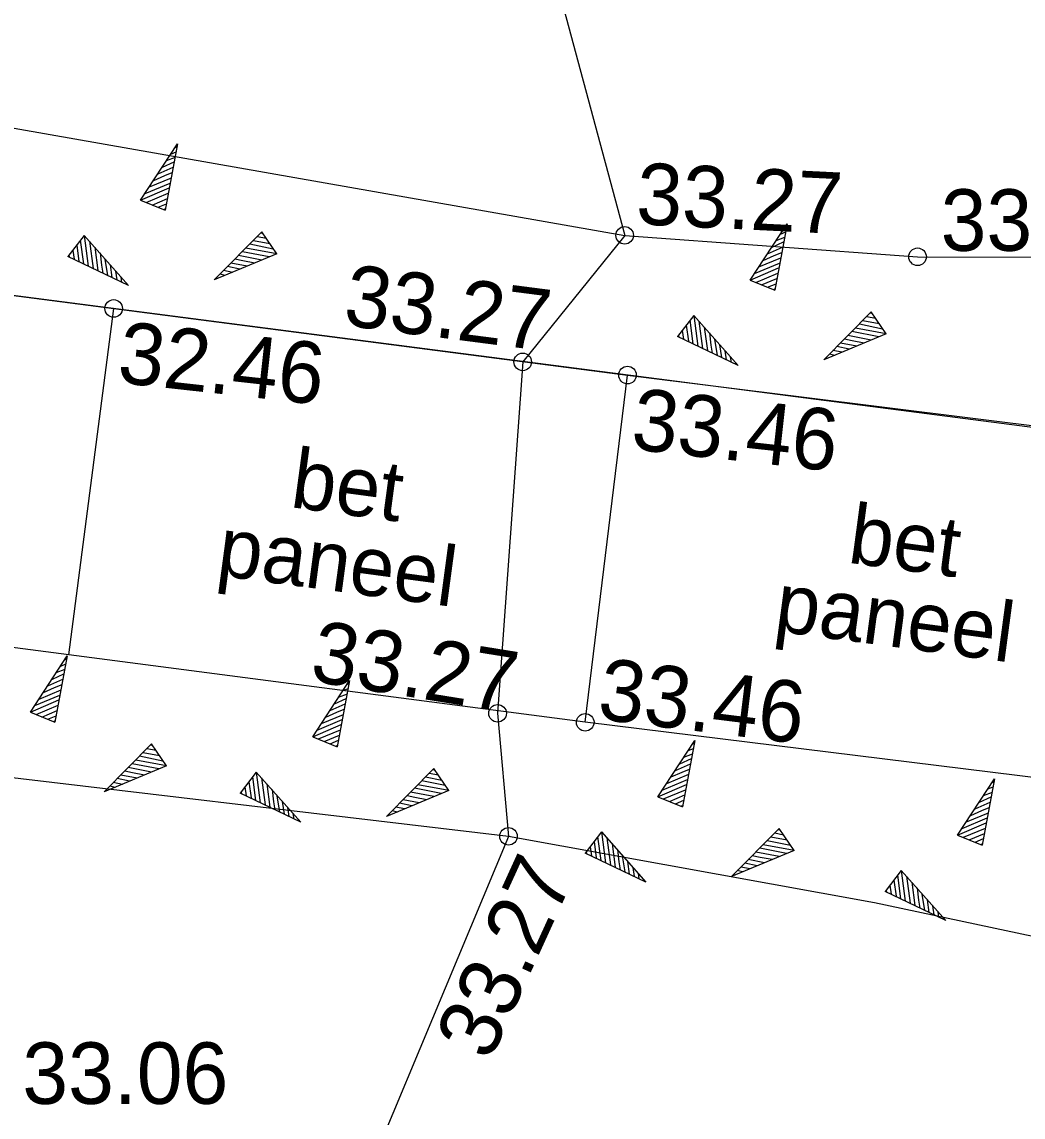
# Model space of a CAD drawing. Extents: x 623802 to 624214, y 6453597 to 6454379.
# Drawn here: x 623920.89 to 623932.28, y 6454149.99 to 6454162.45 of the extents above; entities that cross this region are included whole.
import ezdxf

# ---------------------------------------------------------------- set-up
doc = ezdxf.new("R2010")
doc.units = 0
for name, color, linetype in [('Default', 7, 'Continuous'), ('HALJASTUS', 7, 'Continuous'), ('HOONE', 7, 'Continuous'), ('HOONEDET', 7, 'Continuous'), ('KORGUS-EH2000', 7, 'Continuous'), ('RAJATIS', 7, 'Continuous'), ('RELJEEF', 7, 'Continuous'), ('VEEKOGU', 7, 'Continuous')]:
    doc.layers.add(name, color=color, linetype=linetype)

# ---------------------------------------------------------------- blocks, each defined once
blk = doc.blocks.new('POINT_DISPLAY')
at = {"layer": 'Default'}
blk.add_line((0, 0), (0, 0), dxfattribs=at)

msp = doc.modelspace()

# ---------------------------------------------------------------- linework, layer by layer
at = {"layer": 'HALJASTUS'}
for points in [[(623926.423, 6454153.185), (623913.083, 6454154.762), (623914.261, 6454162.391), (623927.745, 6454160.024)], [(623927.745, 6454160.024), (623931.076, 6454159.78), (623935.188, 6454159.768), (623938.449, 6454159.563), (623940.479, 6454158.881), (623942.066, 6454157.374), (623942.192, 6454156.61)], [(623942.058, 6454152.613), (623939.693, 6454151.093), (623935.258, 6454151.434), (623930.585, 6454152.428), (623926.423, 6454153.185)]]:
    msp.add_lwpolyline(points, dxfattribs=at)
at = {"layer": 'HOONEDET'}
msp.add_line((623960.17, 6454154.23), (623916.028, 6454159.958), dxfattribs=at)
at = {"layer": 'KORGUS-EH2000'}
for centre in [(623927.745, 6454160.024), (623931.076, 6454159.78), (623921.933, 6454159.192), (623926.585, 6454158.584), (623927.777, 6454158.434), (623926.299, 6454154.585), (623927.296, 6454154.483), (623926.423, 6454153.185)]:
    msp.add_circle(centre, 0.1, dxfattribs=at)
at = {"layer": 'RAJATIS'}
for p, q in [((623921.422, 6454155.25), (623921.933, 6454159.192)), ((623927.296, 6454154.483), (623927.777, 6454158.434))]:
    msp.add_line(p, q, dxfattribs=at)
msp.add_lwpolyline([(623916.028, 6454159.958), (623921.933, 6454159.192), (623927.777, 6454158.434), (623933.655, 6454157.699), (623939.542, 6454156.949), (623945.428, 6454156.197), (623951.301, 6454155.439), (623957.141, 6454154.626), (623960.17, 6454154.23), (623959.652, 6454150.286), (623956.581, 6454150.661), (623950.791, 6454151.476), (623944.92, 6454152.248), (623939.057, 6454152.995), (623933.159, 6454153.759), (623927.296, 6454154.483), (623921.422, 6454155.25), (623915.548, 6454156.016)], close=True, dxfattribs=at)
at = {"layer": 'RELJEEF'}
for p, q in [((623922.239, 6454160.424), (623922.659, 6454161.064)), ((623922.659, 6454161.064), (623922.519, 6454160.309)), ((623922.634, 6454161.024), (623922.654, 6454161.034)), ((623922.534, 6454160.874), (623922.634, 6454160.914)), ((623922.584, 6454160.949), (623922.644, 6454160.974)), ((623922.439, 6454160.724), (623922.609, 6454160.799)), ((623922.489, 6454160.799), (623922.619, 6454160.859)), ((623922.339, 6454160.574), (623922.589, 6454160.679)), ((623922.389, 6454160.649), (623922.514, 6454160.704)), ((623922.514, 6454160.704), (623922.599, 6454160.739)), ((623922.239, 6454160.424), (623922.564, 6454160.564)), ((623922.289, 6454160.499), (623922.574, 6454160.619)), ((623922.239, 6454160.424), (623922.519, 6454160.309)), ((623922.304, 6454160.399), (623922.554, 6454160.504)), ((623922.369, 6454160.369), (623922.544, 6454160.444)), ((623922.439, 6454160.344), (623922.534, 6454160.384)), ((623922.504, 6454160.319), (623922.519, 6454160.324)), ((623929.171, 6454159.514), (623929.591, 6454160.154)), ((623929.591, 6454160.154), (623929.451, 6454159.399)), ((623921.598, 6454160.023), (623921.413, 6454159.783)), ((623921.598, 6454160.023), (623922.103, 6454159.453)), ((623921.598, 6454160.023), (623921.643, 6454159.673)), ((623923.077, 6454159.518), (623923.617, 6454160.063)), ((623923.667, 6454159.988), (623923.567, 6454160.008)), ((623923.627, 6454160.048), (623923.607, 6454160.048)), ((623923.787, 6454159.813), (623923.617, 6454160.063)), ((623929.516, 6454160.039), (623929.576, 6454160.064)), ((623929.566, 6454160.114), (623929.586, 6454160.124)), ((623921.513, 6454159.913), (623921.538, 6454159.728)), ((623921.553, 6454159.968), (623921.588, 6454159.698)), ((623921.658, 6454159.958), (623921.698, 6454159.648)), ((623921.718, 6454159.888), (623921.753, 6454159.623)), ((623923.747, 6454159.868), (623923.482, 6454159.923)), ((623923.707, 6454159.928), (623923.522, 6454159.963)), ((623929.371, 6454159.814), (623929.541, 6454159.889)), ((623929.421, 6454159.889), (623929.551, 6454159.949)), ((623929.466, 6454159.964), (623929.566, 6454160.004)), ((623922.103, 6454159.453), (623921.413, 6454159.783)), ((623921.423, 6454159.798), (623921.428, 6454159.778)), ((623921.468, 6454159.853), (623921.483, 6454159.753)), ((623921.778, 6454159.823), (623921.793, 6454159.683)), ((623923.787, 6454159.813), (623923.077, 6454159.518)), ((623923.617, 6454159.743), (623923.352, 6454159.793)), ((623923.702, 6454159.778), (623923.397, 6454159.838)), ((623923.787, 6454159.813), (623923.437, 6454159.878)), ((623929.271, 6454159.664), (623929.521, 6454159.769)), ((623929.321, 6454159.739), (623929.446, 6454159.794)), ((623929.446, 6454159.794), (623929.531, 6454159.829)), ((623921.793, 6454159.683), (623921.808, 6454159.593)), ((623921.833, 6454159.753), (623921.863, 6454159.568)), ((623921.893, 6454159.688), (623921.913, 6454159.543)), ((623923.367, 6454159.638), (623923.227, 6454159.668)), ((623923.452, 6454159.673), (623923.267, 6454159.708)), ((623923.402, 6454159.733), (623923.312, 6454159.753)), ((623923.537, 6454159.708), (623923.402, 6454159.733)), ((623929.171, 6454159.514), (623929.496, 6454159.654)), ((623929.221, 6454159.589), (623929.506, 6454159.709)), ((623921.953, 6454159.618), (623921.968, 6454159.518)), ((623922.013, 6454159.553), (623922.023, 6454159.488)), ((623923.117, 6454159.533), (623923.102, 6454159.538)), ((623923.202, 6454159.568), (623923.142, 6454159.583)), ((623923.287, 6454159.603), (623923.182, 6454159.623)), ((623929.171, 6454159.514), (623929.451, 6454159.399)), ((623929.236, 6454159.489), (623929.486, 6454159.594)), ((623929.301, 6454159.459), (623929.476, 6454159.534)), ((623922.073, 6454159.483), (623922.078, 6454159.463)), ((623929.371, 6454159.434), (623929.466, 6454159.474)), ((623929.436, 6454159.409), (623929.451, 6454159.414)), ((623930.009, 6454158.608), (623930.549, 6454159.153)), ((623930.559, 6454159.138), (623930.539, 6454159.138)), ((623930.719, 6454158.903), (623930.549, 6454159.153)), ((623928.53, 6454159.113), (623928.345, 6454158.873)), ((623928.485, 6454159.058), (623928.52, 6454158.788)), ((623928.53, 6454159.113), (623929.035, 6454158.543)), ((623928.53, 6454159.113), (623928.575, 6454158.763)), ((623928.59, 6454159.048), (623928.63, 6454158.738)), ((623930.679, 6454158.958), (623930.414, 6454159.013)), ((623930.639, 6454159.018), (623930.454, 6454159.053)), ((623930.599, 6454159.078), (623930.499, 6454159.098)), ((623928.355, 6454158.888), (623928.36, 6454158.868)), ((623928.4, 6454158.943), (623928.415, 6454158.843)), ((623928.445, 6454159.003), (623928.47, 6454158.818)), ((623928.65, 6454158.978), (623928.685, 6454158.713)), ((623928.71, 6454158.913), (623928.725, 6454158.773)), ((623930.719, 6454158.903), (623930.009, 6454158.608)), ((623930.634, 6454158.868), (623930.329, 6454158.928)), ((623930.719, 6454158.903), (623930.369, 6454158.968)), ((623929.035, 6454158.543), (623928.345, 6454158.873)), ((623928.725, 6454158.773), (623928.74, 6454158.683)), ((623928.765, 6454158.843), (623928.795, 6454158.658)), ((623928.825, 6454158.778), (623928.845, 6454158.633)), ((623930.384, 6454158.763), (623930.199, 6454158.798)), ((623930.334, 6454158.823), (623930.244, 6454158.843)), ((623930.549, 6454158.833), (623930.284, 6454158.883)), ((623930.469, 6454158.798), (623930.334, 6454158.823)), ((623928.885, 6454158.708), (623928.9, 6454158.608)), ((623928.945, 6454158.643), (623928.955, 6454158.578)), ((623930.134, 6454158.658), (623930.074, 6454158.673)), ((623930.219, 6454158.693), (623930.114, 6454158.713)), ((623930.299, 6454158.728), (623930.159, 6454158.758)), ((623929.005, 6454158.573), (623929.01, 6454158.553)), ((623930.049, 6454158.623), (623930.034, 6454158.628)), ((623920.985, 6454154.598), (623921.405, 6454155.238)), ((623921.405, 6454155.238), (623921.265, 6454154.483)), ((623921.33, 6454155.123), (623921.39, 6454155.148)), ((623921.38, 6454155.198), (623921.4, 6454155.208)), ((623921.235, 6454154.973), (623921.365, 6454155.033)), ((623921.28, 6454155.048), (623921.38, 6454155.088)), ((623921.185, 6454154.898), (623921.355, 6454154.973)), ((623921.26, 6454154.878), (623921.345, 6454154.913)), ((623924.196, 6454154.318), (623924.616, 6454154.958)), ((623924.616, 6454154.958), (623924.476, 6454154.203)), ((623924.591, 6454154.918), (623924.611, 6454154.928)), ((623921.035, 6454154.673), (623921.32, 6454154.793)), ((623921.085, 6454154.748), (623921.335, 6454154.853)), ((623921.135, 6454154.823), (623921.26, 6454154.878)), ((623924.491, 6454154.768), (623924.591, 6454154.808)), ((623924.541, 6454154.843), (623924.601, 6454154.868)), ((623920.985, 6454154.598), (623921.31, 6454154.738)), ((623921.05, 6454154.573), (623921.3, 6454154.678)), ((623924.396, 6454154.618), (623924.566, 6454154.693)), ((623924.446, 6454154.693), (623924.576, 6454154.753)), ((623920.985, 6454154.598), (623921.265, 6454154.483)), ((623921.115, 6454154.543), (623921.29, 6454154.618)), ((623921.185, 6454154.518), (623921.28, 6454154.558)), ((623924.296, 6454154.468), (623924.546, 6454154.573)), ((623924.346, 6454154.543), (623924.471, 6454154.598)), ((623924.471, 6454154.598), (623924.556, 6454154.633)), ((623921.25, 6454154.493), (623921.265, 6454154.498)), ((623924.196, 6454154.318), (623924.521, 6454154.458)), ((623924.246, 6454154.393), (623924.531, 6454154.513)), ((623924.261, 6454154.293), (623924.511, 6454154.398)), ((623924.196, 6454154.318), (623924.476, 6454154.203)), ((623924.326, 6454154.263), (623924.501, 6454154.338)), ((623924.396, 6454154.238), (623924.491, 6454154.278)), ((623928.123, 6454153.636), (623928.543, 6454154.276)), ((623928.543, 6454154.276), (623928.403, 6454153.521)), ((623921.823, 6454153.692), (623922.363, 6454154.237)), ((623922.413, 6454154.162), (623922.313, 6454154.182)), ((623922.373, 6454154.222), (623922.353, 6454154.222)), ((623922.533, 6454153.987), (623922.363, 6454154.237)), ((623924.461, 6454154.213), (623924.476, 6454154.218)), ((623928.468, 6454154.161), (623928.528, 6454154.186)), ((623928.518, 6454154.236), (623928.538, 6454154.246)), ((623922.533, 6454153.987), (623922.183, 6454154.052)), ((623922.493, 6454154.042), (623922.228, 6454154.097)), ((623922.453, 6454154.102), (623922.268, 6454154.137)), ((623928.373, 6454154.011), (623928.503, 6454154.071)), ((623928.418, 6454154.086), (623928.518, 6454154.126)), ((623922.533, 6454153.987), (623921.823, 6454153.692)), ((623922.148, 6454153.907), (623922.058, 6454153.927)), ((623922.363, 6454153.917), (623922.098, 6454153.967)), ((623922.448, 6454153.952), (623922.143, 6454154.012)), ((623922.283, 6454153.882), (623922.148, 6454153.907)), ((623923.555, 6454153.917), (623923.37, 6454153.677)), ((623923.555, 6454153.917), (623924.06, 6454153.347)), ((623923.555, 6454153.917), (623923.6, 6454153.567)), ((623925.034, 6454153.412), (623925.574, 6454153.957)), ((623925.624, 6454153.882), (623925.524, 6454153.902)), ((623925.584, 6454153.942), (623925.564, 6454153.942)), ((623925.744, 6454153.707), (623925.574, 6454153.957)), ((623928.273, 6454153.861), (623928.398, 6454153.916)), ((623928.323, 6454153.936), (623928.493, 6454154.011)), ((623928.398, 6454153.916), (623928.483, 6454153.951)), ((623922.033, 6454153.777), (623921.928, 6454153.797)), ((623922.113, 6454153.812), (623921.973, 6454153.842)), ((623922.198, 6454153.847), (623922.013, 6454153.882)), ((623923.47, 6454153.807), (623923.495, 6454153.622)), ((623923.51, 6454153.862), (623923.545, 6454153.592)), ((623923.615, 6454153.852), (623923.655, 6454153.542)), ((623923.675, 6454153.782), (623923.71, 6454153.517)), ((623925.704, 6454153.762), (623925.439, 6454153.817)), ((623925.664, 6454153.822), (623925.479, 6454153.857)), ((623928.123, 6454153.636), (623928.448, 6454153.776)), ((623928.173, 6454153.711), (623928.458, 6454153.831)), ((623928.223, 6454153.786), (623928.473, 6454153.891)), ((623931.532, 6454153.199), (623931.952, 6454153.839)), ((623931.952, 6454153.839), (623931.812, 6454153.084)), ((623931.927, 6454153.799), (623931.947, 6454153.809)), ((623921.863, 6454153.707), (623921.848, 6454153.712)), ((623921.948, 6454153.742), (623921.888, 6454153.757)), ((623924.06, 6454153.347), (623923.37, 6454153.677)), ((623923.38, 6454153.692), (623923.385, 6454153.672)), ((623923.425, 6454153.747), (623923.44, 6454153.647)), ((623923.735, 6454153.717), (623923.75, 6454153.577)), ((623925.744, 6454153.707), (623925.034, 6454153.412)), ((623925.574, 6454153.637), (623925.309, 6454153.687)), ((623925.659, 6454153.672), (623925.354, 6454153.732)), ((623925.744, 6454153.707), (623925.394, 6454153.772)), ((623928.188, 6454153.611), (623928.438, 6454153.716)), ((623928.253, 6454153.581), (623928.428, 6454153.656)), ((623931.827, 6454153.649), (623931.927, 6454153.689)), ((623931.877, 6454153.724), (623931.937, 6454153.749)), ((623923.75, 6454153.577), (623923.765, 6454153.487)), ((623923.79, 6454153.647), (623923.82, 6454153.462)), ((623923.85, 6454153.582), (623923.87, 6454153.437)), ((623925.324, 6454153.532), (623925.184, 6454153.562)), ((623925.409, 6454153.567), (623925.224, 6454153.602)), ((623925.359, 6454153.627), (623925.269, 6454153.647)), ((623925.494, 6454153.602), (623925.359, 6454153.627)), ((623928.123, 6454153.636), (623928.403, 6454153.521)), ((623928.323, 6454153.556), (623928.418, 6454153.596)), ((623928.388, 6454153.531), (623928.403, 6454153.536)), ((623931.732, 6454153.499), (623931.902, 6454153.574)), ((623931.782, 6454153.574), (623931.912, 6454153.634)), ((623923.91, 6454153.512), (623923.925, 6454153.412)), ((623923.97, 6454153.447), (623923.98, 6454153.382)), ((623925.074, 6454153.427), (623925.059, 6454153.432)), ((623925.159, 6454153.462), (623925.099, 6454153.477)), ((623925.244, 6454153.497), (623925.139, 6454153.517)), ((623931.632, 6454153.349), (623931.882, 6454153.454)), ((623931.682, 6454153.424), (623931.807, 6454153.479)), ((623931.807, 6454153.479), (623931.892, 6454153.514)), ((623924.03, 6454153.377), (623924.035, 6454153.357)), ((623931.532, 6454153.199), (623931.857, 6454153.339)), ((623931.582, 6454153.274), (623931.867, 6454153.394)), ((623931.597, 6454153.174), (623931.847, 6454153.279)), ((623927.482, 6454153.235), (623927.297, 6454152.995)), ((623927.437, 6454153.18), (623927.472, 6454152.91)), ((623927.482, 6454153.235), (623927.987, 6454152.665)), ((623927.482, 6454153.235), (623927.527, 6454152.885)), ((623927.542, 6454153.17), (623927.582, 6454152.86)), ((623928.961, 6454152.73), (623929.501, 6454153.275)), ((623929.591, 6454153.14), (623929.406, 6454153.175)), ((623929.551, 6454153.2), (623929.451, 6454153.22)), ((623929.511, 6454153.26), (623929.491, 6454153.26)), ((623929.671, 6454153.025), (623929.501, 6454153.275)), ((623931.532, 6454153.199), (623931.812, 6454153.084)), ((623931.662, 6454153.144), (623931.837, 6454153.219)), ((623931.732, 6454153.119), (623931.827, 6454153.159)), ((623927.352, 6454153.065), (623927.367, 6454152.965)), ((623927.397, 6454153.125), (623927.422, 6454152.94)), ((623927.602, 6454153.1), (623927.637, 6454152.835)), ((623927.662, 6454153.035), (623927.677, 6454152.895)), ((623929.586, 6454152.99), (623929.281, 6454153.05)), ((623929.671, 6454153.025), (623929.321, 6454153.09)), ((623929.631, 6454153.08), (623929.366, 6454153.135)), ((623931.797, 6454153.094), (623931.812, 6454153.099)), ((623927.987, 6454152.665), (623927.297, 6454152.995)), ((623927.307, 6454153.01), (623927.312, 6454152.99)), ((623927.717, 6454152.965), (623927.747, 6454152.78)), ((623929.671, 6454153.025), (623928.961, 6454152.73)), ((623929.336, 6454152.885), (623929.151, 6454152.92)), ((623929.286, 6454152.945), (623929.196, 6454152.965)), ((623929.501, 6454152.955), (623929.236, 6454153.005)), ((623929.421, 6454152.92), (623929.286, 6454152.945)), ((623927.677, 6454152.895), (623927.692, 6454152.805)), ((623927.777, 6454152.9), (623927.797, 6454152.755)), ((623927.837, 6454152.83), (623927.852, 6454152.73)), ((623929.086, 6454152.78), (623929.026, 6454152.795)), ((623929.171, 6454152.815), (623929.066, 6454152.835)), ((623929.251, 6454152.85), (623929.111, 6454152.88)), ((623930.891, 6454152.798), (623930.706, 6454152.558)), ((623930.891, 6454152.798), (623931.396, 6454152.228)), ((623930.891, 6454152.798), (623930.936, 6454152.448)), ((623927.897, 6454152.765), (623927.907, 6454152.7)), ((623927.957, 6454152.695), (623927.962, 6454152.675)), ((623929.001, 6454152.745), (623928.986, 6454152.75)), ((623930.806, 6454152.688), (623930.831, 6454152.503)), ((623930.846, 6454152.743), (623930.881, 6454152.473)), ((623930.951, 6454152.733), (623930.991, 6454152.423)), ((623931.011, 6454152.663), (623931.046, 6454152.398)), ((623931.396, 6454152.228), (623930.706, 6454152.558)), ((623930.716, 6454152.573), (623930.721, 6454152.553)), ((623930.761, 6454152.628), (623930.776, 6454152.528)), ((623931.071, 6454152.598), (623931.086, 6454152.458)), ((623931.126, 6454152.528), (623931.156, 6454152.343)), ((623931.086, 6454152.458), (623931.101, 6454152.368)), ((623931.186, 6454152.463), (623931.206, 6454152.318)), ((623931.246, 6454152.393), (623931.261, 6454152.293)), ((623931.306, 6454152.328), (623931.316, 6454152.263)), ((623931.366, 6454152.258), (623931.371, 6454152.238))]:
    msp.add_line(p, q, dxfattribs=at)
at = {"layer": 'VEEKOGU'}
msp.add_lwpolyline([(623925.215, 6454166.899), (623927.049, 6454162.614), (623927.745, 6454160.024), (623926.585, 6454158.584), (623926.299, 6454154.585), (623926.423, 6454153.185), (623924.099, 6454147.615), (623922.268, 6454141.553), (623921.046, 6454139.388)], dxfattribs=at)

# ---------------------------------------------------------------- block references
at = {"layer": 'RELJEEF', "xscale": 0.5, "yscale": 0.5}
for p in [(623922.239, 6454160.424), (623921.598, 6454160.023), (623923.787, 6454159.813), (623929.171, 6454159.514), (623928.53, 6454159.113), (623930.719, 6454158.903), (623920.985, 6454154.598), (623924.196, 6454154.318), (623922.533, 6454153.987), (623923.555, 6454153.917), (623925.744, 6454153.707), (623928.123, 6454153.636), (623927.482, 6454153.235), (623931.532, 6454153.199), (623929.671, 6454153.025), (623930.891, 6454152.798)]:
    msp.add_blockref('POINT_DISPLAY', p, dxfattribs=at)

# ---------------------------------------------------------------- texts
at = {"layer": 'HOONE'}
for s, p in [('bet', (623923.927, 6454156.933)), ('bet', (623930.268, 6454156.301)), ('paneel', (623923.089, 6454156.158)), ('paneel', (623929.43, 6454155.525))]:
    msp.add_text(s, height=0.6769, rotation=352.3573, dxfattribs=at).set_placement(p)
at = {"layer": 'KORGUS-EH2000'}
for s, rotation, p in [('33.27', 357.1994, (623927.866, 6454160.152)), ('33.27', 352.6346, (623924.53, 6454159.004)), ('32.46', 353.6995, (623921.96, 6454158.351)), ('33.46', 353.6995, (623927.803, 6454157.593)), ('33.27', 350.8475, (623924.15, 6454154.957)), ('33.46', 353.0052, (623927.421, 6454154.522)), ('33.27', 65.4724, (623926.209, 6454150.612))]:
    msp.add_text(s, height=0.7, rotation=rotation, dxfattribs=at).set_placement(p)
for s, p in [('33.78', (623931.339, 6454159.848)), ('33.06', (623920.894, 6454150.141))]:
    msp.add_text(s, height=0.7, dxfattribs=at).set_placement(p)

doc.saveas('drawing.dxf')
